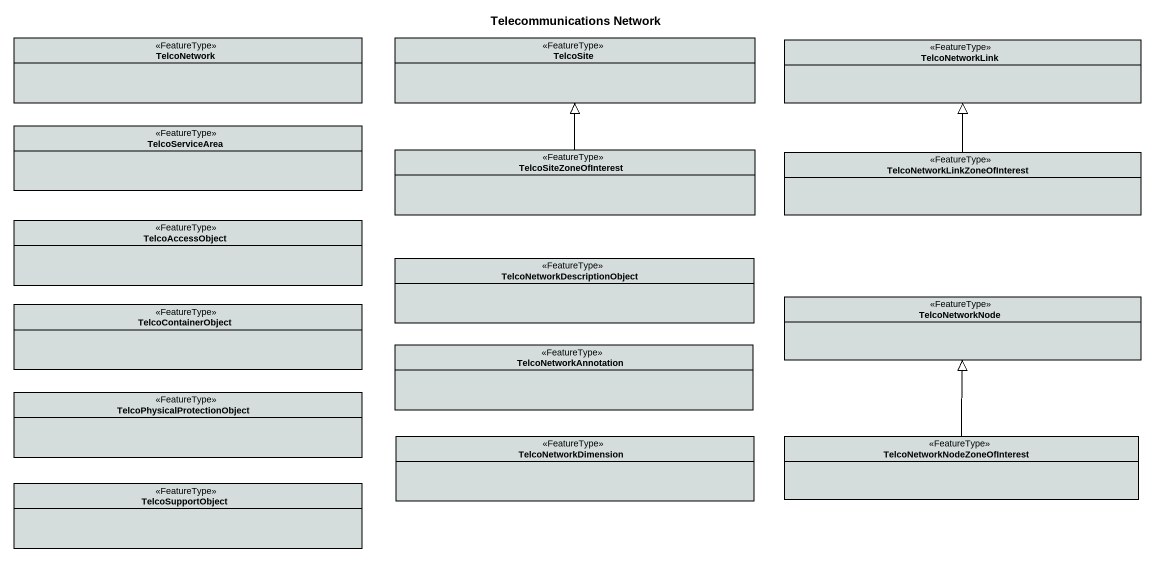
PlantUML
@startuml
title Telecommunications Network
hide circle
hide empty members
class TelcoNetwork <<FeatureType>> #D4DCDC
class TelcoSite <<FeatureType>> #D4DCDC
class TelcoNetworkLink <<FeatureType>> #D4DCDC
class TelcoServiceArea <<FeatureType>> #D4DCDC
class TelcoSiteZoneOfInterest <<FeatureType>> #D4DCDC
class "TelcoNetworkLinkZoneOfInterest" as TelcoNetworkLinkZoneOfIntere <<FeatureType>> #D4DCDC
class TelcoAccessObject <<FeatureType>> #D4DCDC
class "TelcoNetworkDescriptionObject" as TelcoNetworkDescriptionObjec <<FeatureType>> #D4DCDC
class TelcoContainerObject <<FeatureType>> #D4DCDC
class TelcoNetworkNode <<FeatureType>> #D4DCDC
class TelcoNetworkAnnotation <<FeatureType>> #D4DCDC
class "TelcoPhysicalProtectionObject" as TelcoPhysicalProtectionObjec <<FeatureType>> #D4DCDC
class TelcoNetworkDimension <<FeatureType>> #D4DCDC
class "TelcoNetworkNodeZoneOfInterest" as TelcoNetworkNodeZoneOfIntere <<FeatureType>> #D4DCDC
class TelcoSupportObject <<FeatureType>> #D4DCDC
TelcoSiteZoneOfInterest -up-|> TelcoSite
TelcoNetworkLinkZoneOfIntere -up-|> TelcoNetworkLink
TelcoNetworkNodeZoneOfIntere -up-|> TelcoNetworkNode
@enduml
